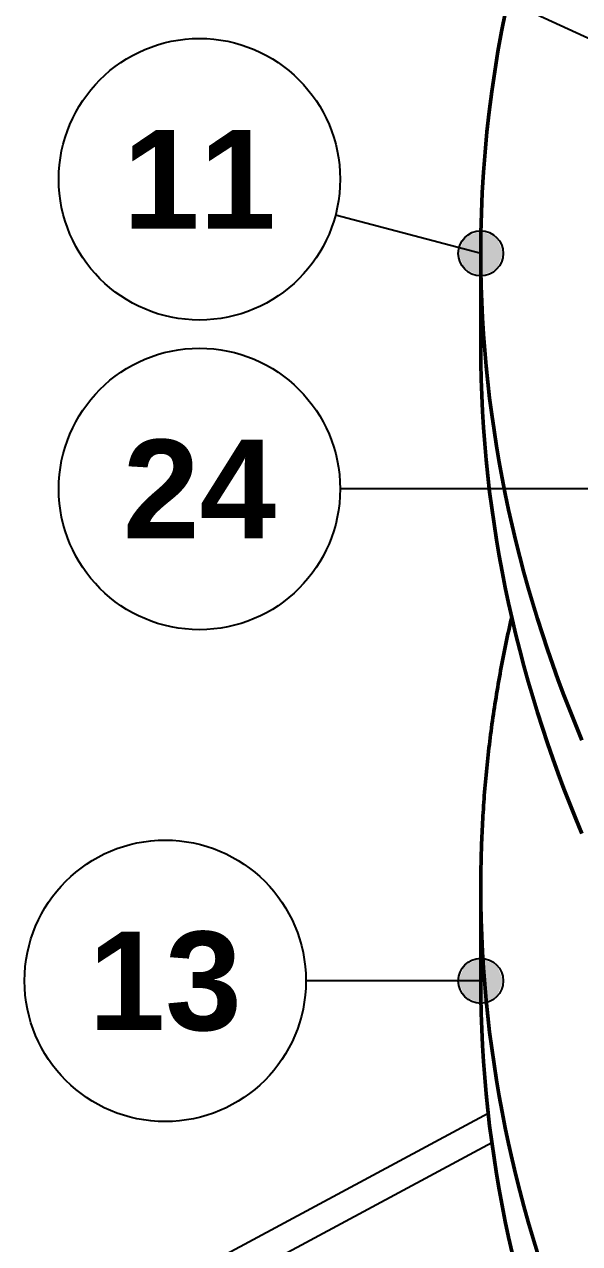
# Model space of a CAD drawing. Header units: millimetres. Extents: x 0 to 841, y 0 to 594.
# Drawn here: x 173.43 to 193.17, y 352.42 to 395.73 of the extents above; entities that cross this region are included whole.
import ezdxf
from ezdxf.enums import TextEntityAlignment as Align

# ---------------------------------------------------------------- set-up
doc = ezdxf.new("R2010")
doc.units = ezdxf.units.MM
for name, color, linetype, lineweight in [('ACH', 7, 'CONTINUOUS', 13), ('COTA', 7, 'CONTINUOUS', 25), ('FINA', 7, 'CONTINUOUS', 25), ('TXT', 7, 'CONTINUOUS', 25), ('VIS', 7, 'CONTINUOUS', 50)]:
    doc.layers.add(name, color=color, linetype=linetype, lineweight=lineweight)
doc.styles.add('STDB', font='LiberationSans-Bold.ttf')

msp = doc.modelspace()

# ---------------------------------------------------------------- hatches: boundary and pattern name
at = {"layer": 'ACH'}
h = msp.add_hatch(color=7, dxfattribs=at)
h.dxf.hatch_style = 1
h.paths.add_polyline_path([(190.459, 387.592), (190.225, 388.158), (189.659, 388.392), (189.094, 388.158), (188.859, 387.592), (189.094, 387.026), (189.659, 386.792), (190.225, 387.026)])
h = msp.add_hatch(color=7, dxfattribs=at)
h.dxf.hatch_style = 1
h.paths.add_polyline_path([(190.459, 361.754), (190.225, 362.32), (189.659, 362.554), (189.094, 362.32), (188.859, 361.754), (189.094, 361.188), (189.659, 360.954), (190.225, 361.188)])

# ---------------------------------------------------------------- linework, layer by layer
at = {"layer": 'COTA'}
for p, q in [((210.077, 387.592), (184.992, 399.135)), ((189.659, 387.592), (184.494, 388.952)), ((326.75, 379.225), (184.659, 379.225)), ((189.659, 361.754), (183.443, 361.754))]:
    msp.add_line(p, q, dxfattribs=at)
for centre in [(189.659, 387.592), (189.659, 361.754)]:
    msp.add_circle(centre, 0.8, dxfattribs=at)
at = {"layer": 'FINA'}
for points in [[(190.538, 396.175), (190.399, 395.468), (190.272, 394.76), (190.156, 394.049), (190.052, 393.336), (189.96, 392.622), (189.881, 391.906), (189.813, 391.189), (189.758, 390.471), (189.715, 389.752), (189.684, 389.032), (189.665, 388.312), (189.659, 387.592)], [(189.659, 387.592), (189.663, 387.018), (189.675, 386.445), (189.694, 385.872), (189.722, 385.299), (189.757, 384.727), (189.8, 384.155), (189.85, 383.584), (189.909, 383.013), (189.975, 382.444), (190.048, 381.875), (190.13, 381.307), (190.219, 380.741), (190.315, 380.176), (190.419, 379.612), (190.53, 379.049), (190.648, 378.488), (190.774, 377.929), (190.907, 377.371), (191.047, 376.815), (191.194, 376.261), (191.349, 375.708), (191.51, 375.158), (191.678, 374.61), (191.852, 374.063), (192.034, 373.519), (192.222, 372.978), (192.416, 372.438), (192.617, 371.901), (192.825, 371.367), (193.038, 370.834), (193.258, 370.305)], [(189.659, 387.592), (189.659, 384.27)], [(189.659, 384.27), (189.663, 383.696), (189.675, 383.123), (189.694, 382.55), (189.722, 381.977), (189.757, 381.405), (189.8, 380.833), (189.85, 380.262), (189.909, 379.691), (189.975, 379.122), (190.048, 378.553), (190.13, 377.985), (190.219, 377.419), (190.315, 376.854), (190.419, 376.29), (190.53, 375.727), (190.648, 375.166), (190.774, 374.607), (190.907, 374.049), (191.047, 373.493), (191.194, 372.939), (191.349, 372.386), (191.51, 371.836), (191.678, 371.288), (191.852, 370.741), (192.034, 370.197), (192.222, 369.656), (192.416, 369.116), (192.617, 368.579), (192.825, 368.045), (193.038, 367.512), (193.258, 366.983)], [(190.759, 374.673), (190.732, 374.555), (190.705, 374.437), (190.679, 374.319), (190.653, 374.201), (190.627, 374.082), (190.602, 373.964), (190.577, 373.846), (190.552, 373.727), (190.528, 373.609), (190.504, 373.49), (190.48, 373.371), (190.457, 373.253), (190.434, 373.134), (190.411, 373.015), (190.388, 372.896), (190.366, 372.777), (190.345, 372.658), (190.323, 372.539), (190.302, 372.42), (190.281, 372.301), (190.261, 372.181), (190.241, 372.062), (190.221, 371.943), (190.202, 371.823), (190.183, 371.704), (190.164, 371.584), (190.145, 371.465), (190.127, 371.345), (190.11, 371.225), (190.092, 371.105), (190.075, 370.986), (190.058, 370.866), (190.042, 370.746), (190.026, 370.626), (190.01, 370.506), (189.995, 370.386), (189.98, 370.266), (189.965, 370.146), (189.951, 370.026), (189.937, 369.905), (189.923, 369.785), (189.91, 369.665), (189.897, 369.545), (189.884, 369.424), (189.872, 369.304), (189.86, 369.184), (189.848, 369.063), (189.837, 368.943), (189.826, 368.822), (189.816, 368.702), (189.805, 368.581), (189.796, 368.46), (189.786, 368.34), (189.777, 368.219), (189.768, 368.098), (189.759, 367.978), (189.751, 367.857), (189.743, 367.736), (189.736, 367.615), (189.729, 367.495), (189.722, 367.374), (189.716, 367.253), (189.71, 367.132), (189.704, 367.011), (189.698, 366.89), (189.693, 366.769), (189.689, 366.649), (189.684, 366.528), (189.68, 366.407), (189.677, 366.286), (189.673, 366.165), (189.67, 366.044), (189.668, 365.923), (189.665, 365.802), (189.664, 365.681), (189.662, 365.56), (189.661, 365.439), (189.66, 365.318), (189.659, 365.197), (189.659, 365.076)], [(189.659, 365.076), (189.663, 364.502), (189.675, 363.929), (189.694, 363.356), (189.722, 362.783), (189.757, 362.211), (189.8, 361.639), (189.85, 361.068), (189.909, 360.497), (189.975, 359.928), (190.048, 359.359), (190.13, 358.791), (190.219, 358.225), (190.315, 357.66), (190.419, 357.096), (190.53, 356.533), (190.648, 355.972), (190.774, 355.413), (190.907, 354.855), (191.047, 354.299), (191.194, 353.745), (191.349, 353.192), (191.51, 352.642), (191.678, 352.094)], [(189.659, 365.076), (189.659, 361.754)], [(189.659, 361.754), (189.663, 361.18), (189.675, 360.607), (189.694, 360.034), (189.722, 359.461), (189.757, 358.889), (189.8, 358.317), (189.85, 357.746), (189.909, 357.175), (189.975, 356.606), (190.048, 356.037), (190.13, 355.469), (190.219, 354.903), (190.315, 354.338), (190.419, 353.774), (190.53, 353.211), (190.648, 352.65), (190.774, 352.091)], [(135.528, 327.844), (189.923, 357.048)], [(135.528, 326.736), (190.052, 356.01)]]:
    msp.add_lwpolyline(points, dxfattribs=at)
for centre in [(179.659, 390.225), (179.659, 379.225), (178.443, 361.754)]:
    msp.add_circle(centre, 5, dxfattribs=at)
at = {"layer": 'VIS'}
for points in [[(190.538, 396.175), (190.399, 395.468), (190.272, 394.76), (190.156, 394.049), (190.052, 393.336), (189.96, 392.622), (189.881, 391.906), (189.813, 391.189), (189.758, 390.471), (189.715, 389.752), (189.684, 389.032), (189.665, 388.312), (189.659, 387.592)], [(189.659, 387.592), (189.663, 387.018), (189.675, 386.445), (189.694, 385.872), (189.722, 385.299), (189.757, 384.727), (189.8, 384.155), (189.85, 383.584), (189.909, 383.013), (189.975, 382.444), (190.048, 381.875), (190.13, 381.307), (190.219, 380.741), (190.315, 380.176), (190.419, 379.612), (190.53, 379.049), (190.648, 378.488), (190.774, 377.929), (190.907, 377.371), (191.047, 376.815), (191.194, 376.261), (191.349, 375.708), (191.51, 375.158), (191.678, 374.61), (191.852, 374.063), (192.034, 373.519), (192.222, 372.978), (192.416, 372.438), (192.617, 371.901), (192.825, 371.367), (193.038, 370.834), (193.258, 370.305)], [(189.659, 387.592), (189.659, 384.27)], [(189.659, 384.27), (189.663, 383.696), (189.675, 383.123), (189.694, 382.55), (189.722, 381.977), (189.757, 381.405), (189.8, 380.833), (189.85, 380.262), (189.909, 379.691), (189.975, 379.122), (190.048, 378.553), (190.13, 377.985), (190.219, 377.419), (190.315, 376.854), (190.419, 376.29), (190.53, 375.727), (190.648, 375.166), (190.774, 374.607), (190.907, 374.049), (191.047, 373.493), (191.194, 372.939), (191.349, 372.386), (191.51, 371.836), (191.678, 371.288), (191.852, 370.741), (192.034, 370.197), (192.222, 369.656), (192.416, 369.116), (192.617, 368.579), (192.825, 368.045), (193.038, 367.512), (193.258, 366.983)], [(190.759, 374.673), (190.732, 374.555), (190.705, 374.437), (190.679, 374.319), (190.653, 374.201), (190.627, 374.082), (190.602, 373.964), (190.577, 373.846), (190.552, 373.727), (190.528, 373.609), (190.504, 373.49), (190.48, 373.371), (190.457, 373.253), (190.434, 373.134), (190.411, 373.015), (190.388, 372.896), (190.366, 372.777), (190.345, 372.658), (190.323, 372.539), (190.302, 372.42), (190.281, 372.301), (190.261, 372.181), (190.241, 372.062), (190.221, 371.943), (190.202, 371.823), (190.183, 371.704), (190.164, 371.584), (190.145, 371.465), (190.127, 371.345), (190.11, 371.225), (190.092, 371.105), (190.075, 370.986), (190.058, 370.866), (190.042, 370.746), (190.026, 370.626), (190.01, 370.506), (189.995, 370.386), (189.98, 370.266), (189.965, 370.146), (189.951, 370.026), (189.937, 369.905), (189.923, 369.785), (189.91, 369.665), (189.897, 369.545), (189.884, 369.424), (189.872, 369.304), (189.86, 369.184), (189.848, 369.063), (189.837, 368.943), (189.826, 368.822), (189.816, 368.702), (189.805, 368.581), (189.796, 368.46), (189.786, 368.34), (189.777, 368.219), (189.768, 368.098), (189.759, 367.978), (189.751, 367.857), (189.743, 367.736), (189.736, 367.615), (189.729, 367.495), (189.722, 367.374), (189.716, 367.253), (189.71, 367.132), (189.704, 367.011), (189.698, 366.89), (189.693, 366.769), (189.689, 366.649), (189.684, 366.528), (189.68, 366.407), (189.677, 366.286), (189.673, 366.165), (189.67, 366.044), (189.668, 365.923), (189.665, 365.802), (189.664, 365.681), (189.662, 365.56), (189.661, 365.439), (189.66, 365.318), (189.659, 365.197), (189.659, 365.076)], [(189.659, 365.076), (189.663, 364.502), (189.675, 363.929), (189.694, 363.356), (189.722, 362.783), (189.757, 362.211), (189.8, 361.639), (189.85, 361.068), (189.909, 360.497), (189.975, 359.928), (190.048, 359.359), (190.13, 358.791), (190.219, 358.225), (190.315, 357.66), (190.419, 357.096), (190.53, 356.533), (190.648, 355.972), (190.774, 355.413), (190.907, 354.855), (191.047, 354.299), (191.194, 353.745), (191.349, 353.192), (191.51, 352.642), (191.678, 352.094)], [(189.659, 365.076), (189.659, 361.754)], [(189.659, 361.754), (189.663, 361.18), (189.675, 360.607), (189.694, 360.034), (189.722, 359.461), (189.757, 358.889), (189.8, 358.317), (189.85, 357.746), (189.909, 357.175), (189.975, 356.606), (190.048, 356.037), (190.13, 355.469), (190.219, 354.903), (190.315, 354.338), (190.419, 353.774), (190.53, 353.211), (190.648, 352.65), (190.774, 352.091)]]:
    msp.add_lwpolyline(points, dxfattribs=at)

# ---------------------------------------------------------------- texts
at = {"layer": 'TXT', "style": 'STDB'}
for s, p in [('11', (179.659, 390.225)), ('24', (179.659, 379.225)), ('13', (178.443, 361.754))]:
    msp.add_text(s, height=3.5, dxfattribs=at).set_placement(p, align=Align.MIDDLE_CENTER)

doc.saveas('drawing.dxf')
